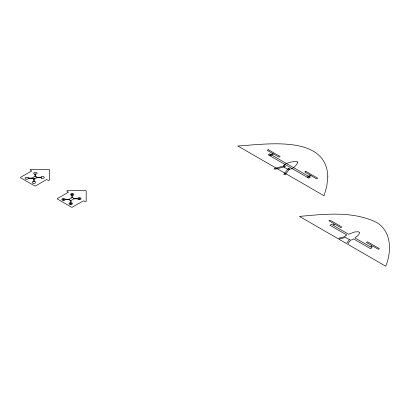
<?xml version="1.0" encoding="UTF-8"?>
<svg xmlns="http://www.w3.org/2000/svg" width="410" height="410" viewBox="0 0 410 410"><rect width="100%" height="100%" fill="white"/><g stroke="black" fill="none" stroke-linecap="round" stroke-linejoin="round"><path stroke-width="0.61" d="M349.484 239.558L346.445 243.535L338.829 239.138L345.722 237.385A13.125 7.58 0 0 0 349.51 239.532M272.763 153.54L269.831 155.231L270.518 155.631L273.449 153.94M310.319 175.224L307.387 176.915L308.074 177.315L311.005 175.618M73.682 198.481L77.649 198.486A1.717 0.989 0 0 1 80.257 197.804A1.717 0.989 0 0 1 80.324 199.455A1.717 0.989 0 0 1 77.664 198.845L73.559 198.845A4.054 2.342 0 0 1 71.058 200.259L71.079 202.653A1.717 0.989 0 0 1 72.134 204.185A1.717 0.989 0 0 1 69.275 204.144A1.717 0.989 0 0 1 70.453 202.642L70.448 200.352M69.223 199.644L65.257 199.639A1.717 0.989 0 0 1 62.648 200.321A1.717 0.989 0 0 1 62.581 198.671A1.717 0.989 0 0 1 65.241 199.28L69.346 199.286A4.054 2.342 0 0 1 71.847 197.866M359.237 232.337C359.954 234.863 356.464 236.457 354.983 237.933L370.194 246.712L372.003 245.672L366.422 242.448L367.529 241.808L379.378 248.65L378.271 249.29L372.69 246.067L370.881 247.112L372.008 247.763L370.481 248.644L353.615 238.907L352.364 239.722A1.691 0.974 0 0 1 351.334 239.932L350.852 239.901L347.577 244.186L385.723 266.213C391.842 251.55 391.683 230.569 375.898 222.087C352.2 210.878 324.761 214.112 299.469 216.413L337.702 238.487L345.123 236.596L345.071 236.314A1.691 0.974 0 0 1 345.435 235.719L346.845 235.002L329.978 225.264L331.505 224.378L332.638 225.034L334.447 223.988L328.866 220.764L329.973 220.124L341.822 226.966L340.715 227.606L335.134 224.383L333.325 225.428L348.531 234.207L354.809 231.937L358.222 231.752A1.999 1.153 0 0 1 359.227 232.332M71.832 197.851L71.827 195.478A1.717 0.989 0 0 1 70.771 193.94A1.717 0.989 0 0 1 73.631 193.981A1.717 0.989 0 0 1 72.452 195.483L72.457 197.774A1.204 0.697 0 0 1 73.749 198.486M70.453 200.387A1.204 0.697 0 0 1 69.157 199.639M28.116 178.042L28.116 178.401L33.041 178.406L33.041 178.048L28.116 178.042M36.295 177.243L36.295 177.607L41.215 177.607L41.215 177.248L36.295 177.243M297.762 162.406C295.943 166.721 289.937 171.99 285.339 167.874C278.195 164.497 294.072 161.017 296.44 161.284A2.004 1.158 0 0 1 297.593 161.945L297.762 162.406M327.821 177.023L326.76 186.386L324.038 195.765L237.79 145.97C265.654 144.463 326.775 134.121 327.821 177.023M32.462 178.278L33.128 179.073L35.224 178.755A4.566 2.634 0 0 0 36.28 178.145C38.104 176.705 35.137 176.018 34.112 176.894A4.566 2.634 0 0 0 33.051 177.504L32.462 178.278M288.384 168.356L283.684 174.501L285.047 174.85L289.747 168.7L288.384 168.356M31.227 171.18L20.715 177.248A0.733 0.425 0 0 0 20.715 177.853L34.624 185.879A0.733 0.425 0 0 0 35.66 185.879L46.171 179.811A0.733 0.425 0 0 1 47.212 179.811L48.134 180.344A0.733 0.425 0 0 0 48.933 180.436A0.733 0.425 0 0 0 49.39 180.046L49.39 169.75A0.733 0.425 0 0 0 48.652 169.325L30.822 169.325A0.733 0.425 0 0 0 30.145 169.586A0.733 0.425 0 0 0 30.304 170.053L31.227 170.58A0.733 0.425 0 0 1 31.227 171.18M68.014 192.418L57.502 198.491A0.733 0.425 0 0 0 57.502 199.091L71.407 207.117A0.733 0.425 0 0 0 72.447 207.117L82.958 201.049A0.733 0.425 0 0 1 83.999 201.049L84.921 201.582A0.733 0.425 0 0 0 85.721 201.674A0.733 0.425 0 0 0 86.172 201.284L86.172 190.988A0.733 0.425 0 0 0 85.439 190.563L67.609 190.563A0.733 0.425 0 0 0 66.932 190.824A0.733 0.425 0 0 0 67.091 191.291L68.014 191.818A0.733 0.425 0 0 1 68.014 192.418M268.289 149.681L267.182 150.316L279.031 157.158L280.138 156.523L268.289 149.681M269.826 153.934L268.294 154.816L308.797 178.201L310.329 177.315L269.826 153.934M305.845 171.359L304.738 172L316.587 178.842L317.694 178.201L305.845 171.359M284.745 165.814L274.106 168.53L274.705 169.315L285.35 166.603L284.745 165.814M35.665 174.045L35.04 174.045L35.05 176.884L35.675 176.884L35.665 174.045M34.286 178.765L33.661 178.765L33.666 181.609L34.291 181.604L34.286 178.765M34.486 174.107A1.717 0.989 0 0 0 37.105 173.302A1.717 0.989 0 0 0 34.589 172.395A1.717 0.989 0 0 0 34.486 174.107M25.866 179.083A1.717 0.989 0 0 0 28.49 178.278A1.717 0.989 0 0 0 25.973 177.371A1.717 0.989 0 0 0 25.866 179.083M41.646 178.242A1.717 0.989 0 0 0 44.27 177.443A1.717 0.989 0 0 0 41.753 176.531A1.717 0.989 0 0 0 41.646 178.242M33.031 183.219A1.717 0.989 0 0 0 35.655 182.414A1.717 0.989 0 0 0 33.138 181.507A1.717 0.989 0 0 0 33.031 183.219M71.77 194.899A0.789 0.456 0 0 0 72.97 194.514A0.789 0.456 0 0 0 71.796 194.109A0.789 0.456 0 0 0 71.77 194.899M78.915 199.024A0.789 0.456 0 0 0 80.135 198.671A0.789 0.456 0 0 0 78.986 198.235A0.789 0.456 0 0 0 78.915 199.024M63.13 199.865A0.789 0.456 0 0 0 64.349 199.506A0.789 0.456 0 0 0 63.207 199.075A0.789 0.456 0 0 0 63.13 199.865M70.32 204.011A0.789 0.456 0 0 0 71.514 203.626A0.789 0.456 0 0 0 70.346 203.222A0.789 0.456 0 0 0 70.32 204.011"/></g></svg>
